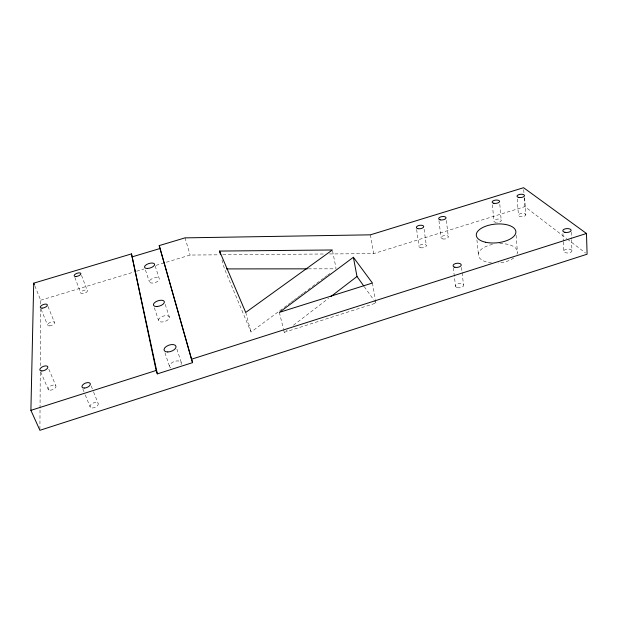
<?xml version="1.0" encoding="UTF-8"?>
<svg xmlns="http://www.w3.org/2000/svg" width="618" height="618" viewBox="0 0 618 618"><rect width="100%" height="100%" fill="white"/><g stroke="black" fill="none" stroke-linecap="round" stroke-linejoin="round"><path stroke-width="0.46" stroke-dasharray="3.09 2.32" d="M39.907 429.325L40.031 409.093M40.039 408.127L40.255 372.476M40.301 365.732L40.649 308.884M40.68 304.064L40.703 300.209L34.755 285.725M283.6 329.587L284.272 332.306L287.331 329.95M293.457 325.253L328.668 298.239M222.009 259.993L224.481 268.915L251.024 332.082L287.393 305.053M288.173 304.481L290.491 302.75M291.263 302.179L293.589 300.456M294.361 299.877L296.686 298.154M297.459 297.575L299.776 295.852M300.557 295.28L302.874 293.55M303.647 292.978L323.77 278.023M324.543 277.451L326.868 275.721M327.64 275.149L329.966 273.426M284.272 332.306L375.991 303.067L375.505 300.333M329.487 253.959L373.697 253.619L524.914 206.621L566.621 238.54M40.703 300.209L135.713 271.495M136.632 271.217L144.017 268.984M156.006 265.361L190.135 255.049L218.965 254.825M222.812 254.794L324.682 253.998M308.235 268.845L336.153 268.822M567.378 239.12L585.586 253.048M364.257 286.659L373.759 299.939M374.315 300.727L375.991 303.067M40.703 371.943L48.235 389.386M48.837 369.24L55.875 385.794M41.105 309.371L47.686 325.331M82.843 388.946L84.944 394.137M85.299 395.002L90.213 407.115M47.957 306.397L54.446 322.341M91.194 386.003L93.264 391.186M93.612 392.051L98.092 403.284M74.832 277.397L80.726 292.886M81.537 275.381L87.354 290.877A3.484 1.53 -19.7 0 1 82.511 293.735A3.484 1.53 -19.7 0 1 82.256 291.039A3.484 1.53 -19.7 0 1 87.354 290.877M164.975 352.847L169.564 366.497M154.346 307.764L158.587 320.472M145.446 269.989L149.363 281.831M176.895 349.077L181.36 362.743M165.238 304.404L169.371 317.119A5.655 2.804 -18.3 0 1 161.908 322.017A5.655 2.804 -18.3 0 1 160.672 317.304A5.655 2.804 -18.3 0 1 169.371 317.119M155.18 266.041L159.305 278.803A5.199 2.379 -17.7 0 1 152.376 283.083A5.199 2.379 -17.7 0 1 151.333 279.097A5.199 2.379 -17.7 0 1 159.305 278.803M185.029 237.868L190.135 255.049M245.717 312.453L251.024 332.082M279.359 312.384L283.376 328.683M332.554 250.923L335.968 267.88M372.422 283.036L375.342 299.421M370.429 234.832L373.697 253.619M416.64 229.548L419.081 246.659M424.087 229.224L426.312 245.416M438.942 220.78L441.113 237.868M453.326 267.857L455.574 286.343M446.335 220.456L448.305 236.617M461.507 267.416L463.539 285.006M476.918 239.861L478.378 253.959M492.43 204.797L493.898 220.958M499.823 204.365L501.221 220.58M516.1 235.226L517.428 252.414M517.227 198.988L518.44 215.211M524.62 197.59L525.825 214.817A3.708 1.684 -5 0 1 520.186 216.586A3.708 1.684 -5 0 1 520.379 213.65A3.708 1.684 -5 0 1 525.825 214.817M523.724 189.602L523.987 193.388M524.319 198.115L524.914 206.621M562.921 233.511L563.261 240.943M563.307 241.87L563.732 251.163M571.21 232.198L571.472 238.718M571.511 239.653L571.959 250.838A4.117 1.993 -2.7 0 1 565.833 252.816A4.117 1.993 -2.7 0 1 565.748 249.371A4.117 1.993 -2.7 0 1 571.959 250.838M499.684 243.608A19.621 9.641 -5.1 0 1 516.996 254.129M513.79 257.915A19.621 9.641 -5.1 0 1 498.363 263.005M491.534 262.944A19.621 9.641 -5.1 0 1 478.363 254.091A19.621 9.641 -5.1 0 1 493.859 244.172M170.753 367.895A6.195 3.368 -19.2 0 1 174.647 361.368A6.195 3.368 -19.2 0 1 180.997 364.628M496.401 222.48A3.685 1.692 -5.7 0 1 494.894 219.815A3.685 1.692 -5.7 0 1 500.966 219.884A3.685 1.692 -5.7 0 1 497.343 222.488M92.298 407.988A4.388 2.364 -23.2 0 0 98.293 403.871A4.388 2.364 -23.2 0 0 91.889 403.763A4.388 2.364 -23.2 0 0 92.298 407.988M50.12 390.174A4.226 2.124 -23.6 0 0 56.022 386.335A4.226 2.124 -23.6 0 0 50.027 386.281A4.226 2.124 -23.6 0 0 50.12 390.174M49.347 325.902A3.708 1.676 -21.4 0 0 54.577 322.758A3.708 1.676 -21.4 0 0 49.278 322.859A3.708 1.676 -21.4 0 0 49.347 325.902M442.573 238.88A3.662 1.746 -7.3 0 0 448.336 237.073A3.662 1.746 -7.3 0 0 443.23 235.79A3.662 1.746 -7.3 0 0 442.573 238.88M420.495 247.71A3.677 1.777 -8 0 0 426.32 245.879A3.677 1.777 -8 0 0 421.291 244.543A3.677 1.777 -8 0 0 420.495 247.71M457.235 287.617A4.056 2.132 -6.1 0 0 463.585 285.562A4.056 2.132 -6.1 0 0 457.861 283.878A4.056 2.132 -6.1 0 0 457.235 287.617"/><path stroke-width="0.93" d="M30.9 410.352L33.712 283.168L131.487 253.898L157.335 373.875L192.569 362.642L159.212 245.601L185.029 237.868L370.429 234.832L523.585 187.71L586.474 233.48L587.1 254.207L39.907 430.29L30.9 410.352L156.153 370.476L131.487 253.898M330.962 296.478L356.995 276.509L353.38 257.281L279.359 312.384L372.422 283.036L353.38 257.281M192.569 362.642L191.48 359.228L586.474 233.48M132.453 256.779L160.124 248.482M219.537 251.062L332.368 249.981L245.717 312.453L219.537 251.062L220.526 254.639M226.404 268.915L307.277 268.845M356.995 276.509L363.701 285.879M33.712 283.168L34.407 284.867M156.153 370.476L157.335 373.875M159.212 245.601L191.48 359.228M84.233 388.058A4.457 2.31 -22.7 0 0 90.359 383.979A4.457 2.31 -22.7 0 0 83.878 383.925A4.457 2.31 -22.7 0 0 84.233 388.058M41.846 370.954A4.287 2.07 -23 0 0 47.864 367.146A4.287 2.07 -23 0 0 41.815 367.146A4.287 2.07 -23 0 0 41.846 370.954M42.039 308.143A3.754 1.63 -21 0 0 47.362 305.029A3.754 1.63 -21 0 0 42.016 305.176A3.754 1.63 -21 0 0 42.039 308.143M75.968 276.493A3.523 1.483 -19.4 0 0 80.888 273.666A3.523 1.483 -19.4 0 0 75.744 273.867A3.523 1.483 -19.4 0 0 75.968 276.493M485.509 242.225A19.884 9.394 -5.5 0 0 515.883 232.36A19.884 9.394 -5.5 0 0 486.876 225.809A19.884 9.394 -5.5 0 0 485.509 242.225M564.922 232.314A4.171 1.939 -3.2 0 0 571.132 230.336A4.171 1.939 -3.2 0 0 564.837 228.954A4.171 1.939 -3.2 0 0 564.922 232.314M518.78 197.451A3.754 1.638 -5.4 0 0 524.489 195.674A3.754 1.638 -5.4 0 0 518.989 194.593A3.754 1.638 -5.4 0 0 518.78 197.451M454.786 267.231A4.117 2.078 -6.5 0 0 461.229 265.176A4.117 2.078 -6.5 0 0 455.435 263.585A4.117 2.078 -6.5 0 0 454.786 267.231M417.791 228.652A3.723 1.73 -8.3 0 0 423.693 226.821A3.723 1.73 -8.3 0 0 418.618 225.562A3.723 1.73 -8.3 0 0 417.791 228.652M440.17 219.853A3.708 1.7 -7.6 0 0 446.011 218.046A3.708 1.7 -7.6 0 0 440.85 216.841A3.708 1.7 -7.6 0 0 440.17 219.853M493.844 203.291A3.731 1.645 -6 0 0 499.576 201.507A3.731 1.645 -6 0 0 494.199 200.394A3.731 1.645 -6 0 0 493.844 203.291M167.772 351.974A6.265 3.299 -18.9 0 0 175.999 346.35A6.265 3.299 -18.9 0 0 166.327 346.435A6.265 3.299 -18.9 0 0 167.772 351.974M147.571 268.459A5.245 2.317 -17.5 0 0 154.593 264.226A5.245 2.317 -17.5 0 0 146.551 264.566A5.245 2.317 -17.5 0 0 147.571 268.459M156.779 306.52A5.716 2.742 -18.1 0 0 164.357 301.677A5.716 2.742 -18.1 0 0 155.574 301.916A5.716 2.742 -18.1 0 0 156.779 306.52"/></g></svg>
